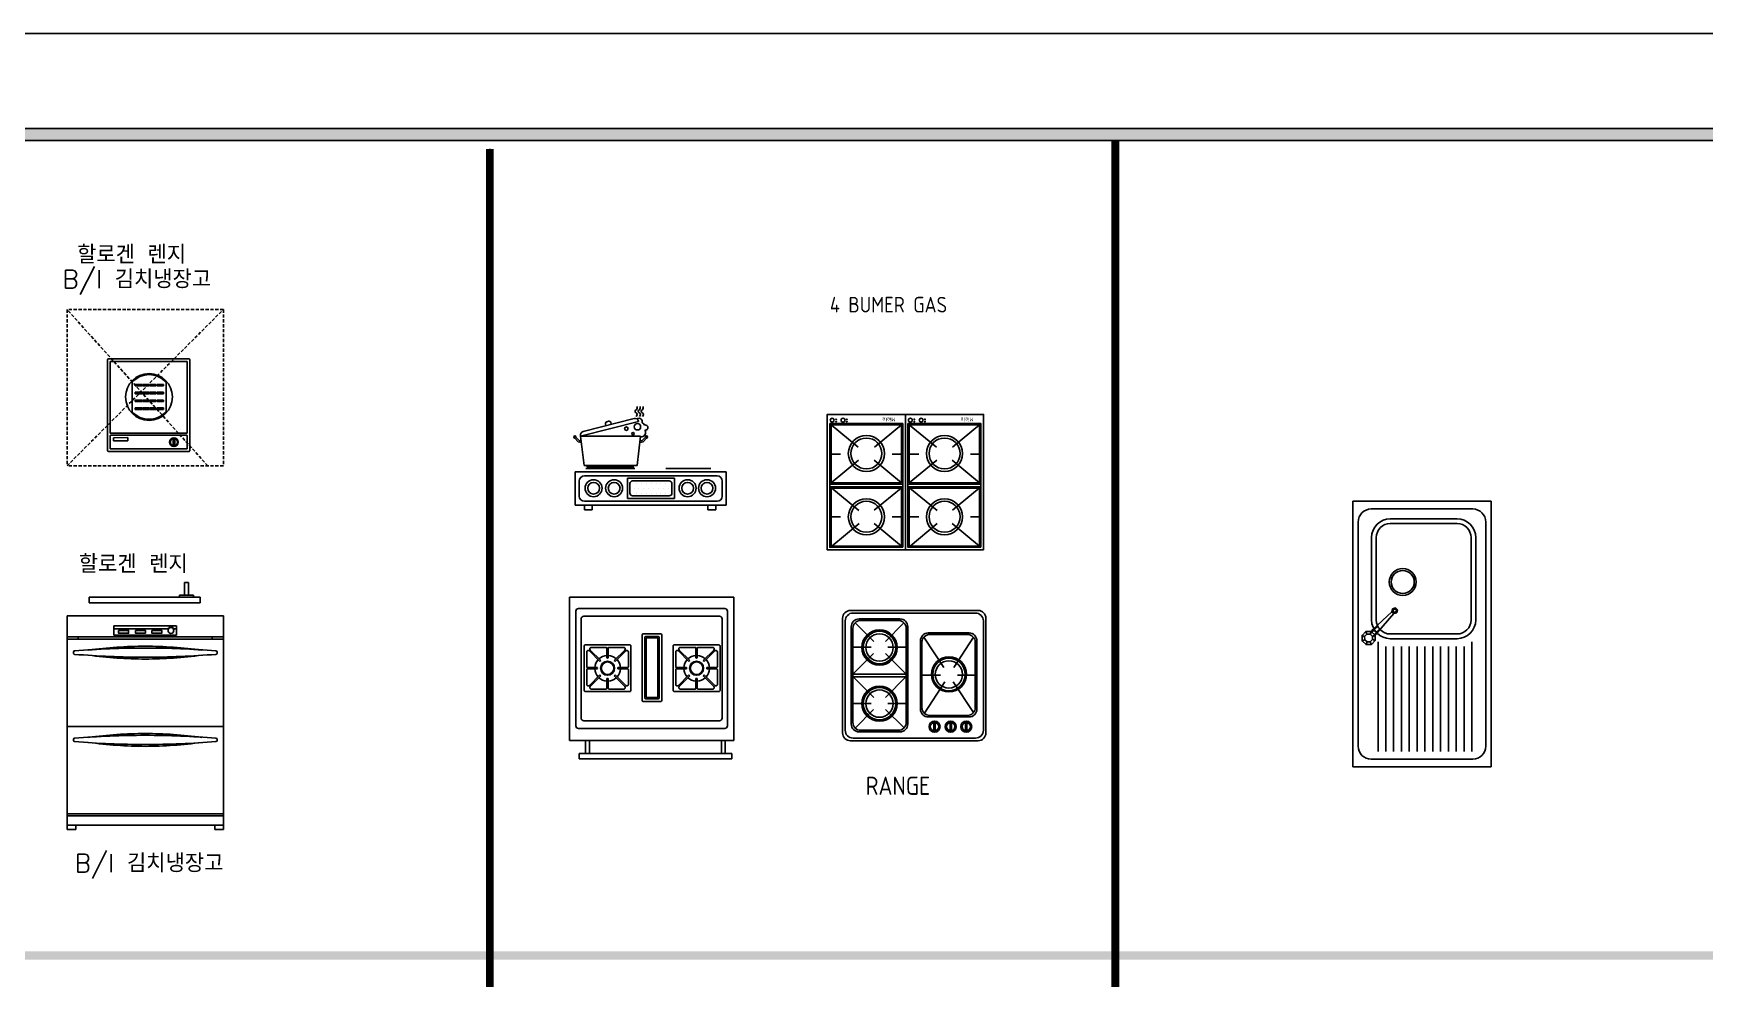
# Model space of a CAD drawing. Extents: x 0 to 79700, y -68 to 28499.
# Drawn here: x 5864 to 12277, y 24872 to 28499 of the extents above; entities that cross this region are included whole.
import ezdxf

# ---------------------------------------------------------------- set-up
doc = ezdxf.new("R2010")
doc.units = 0
doc.header["$LTSCALE"] = 50
doc.header["$MEASUREMENT"] = 0
doc.linetypes.add('DASHDOT', pattern=[1, 0.5, -0.25, 0, -0.25])
doc.linetypes.add('HIDDEN', pattern=[0.375, 0.25, -0.125])
doc.layers.get('0').update_dxf_attribs({"linetype": 'CONTINUOUS'})
for name, color, linetype in [('4', 4, 'CONTINUOUS'), ('A3', 121, 'CONTINUOUS'), ('ACC', 40, 'DASHDOT'), ('DIM', 7, 'CONTINUOUS'), ('FIN', 6, 'CONTINUOUS'), ('FUR', 4, 'CONTINUOUS'), ('SHT', 7, 'CONTINUOUS'), ('TEXT1', 3, 'CONTINUOUS')]:
    doc.layers.add(name, color=color, linetype=linetype)
doc.styles.add('GHS', font='ROMANS.shx', dxfattribs={"bigfont": 'GHS.shx'})
doc.styles.get("Standard").update_dxf_attribs({"font": 'architxt.shx'})

# ---------------------------------------------------------------- blocks, each defined once
blk = doc.blocks.new('RGP')
at = {"layer": '4', "color": 4}
for p, q in [((9.4, 75.5), (9.4, 516.1)), ((19.4, 526.1), (580.7, 526.1)), ((590.7, 516.1), (590.7, 75.5)), ((29.4, 105.5), (29.4, 486.1)), ((39.4, 496.1), (560.7, 496.1)), ((570.7, 486.1), (570.7, 105.5)), ((264.1, 172.7), (264.1, 425.2)), ((267.1, 428.2), (336.2, 428.2)), ((274.1, 182.7), (274.1, 415.2)), ((277.1, 418.2), (326.2, 418.2)), ((279.1, 187.7), (279.1, 410.2)), ((282.1, 413.2), (321.2, 413.2)), ((324.2, 187.7), (324.2, 410.2)), ((329.2, 182.7), (329.2, 415.2)), ((339.2, 172.7), (339.2, 425.2)), ((50.9, 358.9), (50.9, 302.4)), ((101.5, 322.8), (61.1, 363.1)), ((105, 326.3), (64.7, 366.7)), ((125.4, 376.9), (68.9, 376.9)), ((128.4, 336), (128.4, 373.9)), ((133.4, 336), (133.4, 373.9)), ((192.9, 376.9), (136.4, 376.9)), ((156.8, 326.3), (197.1, 366.7)), ((160.3, 322.8), (200.6, 363.1)), ((210.9, 302.4), (210.9, 358.9)), ((392.5, 302.4), (392.5, 358.9)), ((443, 322.8), (402.7, 363.1)), ((446.6, 326.3), (406.2, 366.7)), ((410.5, 376.9), (467, 376.9)), ((470, 336), (470, 373.9)), ((475, 336), (475, 373.9)), ((478, 376.9), (534.4, 376.9)), ((498.3, 326.3), (538.7, 366.7)), ((501.9, 322.8), (542.2, 363.1)), ((552.5, 358.9), (552.5, 302.4)), ((50.9, 291.4), (50.9, 234.9)), ((91.8, 299.4), (53.9, 299.4)), ((91.8, 294.4), (53.9, 294.4)), ((61.1, 230.7), (101.5, 271)), ((64.7, 227.1), (105, 267.5)), ((128.4, 219.9), (128.4, 257.8)), ((133.4, 219.9), (133.4, 257.8)), ((197.1, 227.1), (156.8, 267.5)), ((200.6, 230.7), (160.3, 271)), ((207.9, 299.4), (170, 299.4)), ((207.9, 294.4), (170, 294.4)), ((210.9, 234.9), (210.9, 291.4)), ((392.5, 234.9), (392.5, 291.4)), ((395.5, 299.4), (433.3, 299.4)), ((395.5, 294.4), (433.3, 294.4)), ((402.7, 230.7), (443, 271)), ((406.2, 227.1), (446.6, 267.5)), ((470, 219.9), (470, 257.8)), ((475, 219.9), (475, 257.8)), ((538.7, 227.1), (498.3, 267.5)), ((542.2, 230.7), (501.9, 271)), ((511.6, 299.4), (549.5, 299.4)), ((511.6, 294.4), (549.5, 294.4)), ((552.5, 291.4), (552.5, 234.9)), ((68.9, 216.9), (125.4, 216.9)), ((136.4, 216.9), (192.9, 216.9)), ((467, 216.9), (410.5, 216.9)), ((534.4, 216.9), (478, 216.9)), ((267.1, 169.7), (336.2, 169.7)), ((277.1, 179.7), (326.2, 179.7)), ((282.1, 184.7), (321.2, 184.7)), ((580.7, 65.5), (19.4, 65.5)), ((560.7, 95.5), (39.4, 95.5))]:
    blk.add_line(p, q, dxfattribs=at)
for points in [[(45.9, 206.9), (215.9, 206.9, 0.414214), (220.9, 211.9), (220.9, 381.9, 0.414214), (215.9, 386.9), (45.9, 386.9, 0.414214), (40.9, 381.9), (40.9, 211.9, 0.414214)], [(557.5, 206.9), (387.5, 206.9, -0.414214), (382.5, 211.9), (382.5, 381.9, -0.414214), (387.5, 386.9), (557.5, 386.9, -0.414214), (562.5, 381.9), (562.5, 211.9, -0.414214)]]:
    blk.add_lwpolyline(points, format="xyb", close=True, dxfattribs=at)
for centre, radius in [((130.9, 296.9), 27.2), ((130.9, 296.9), 24.2), ((472.5, 296.9), 27.2), ((472.5, 296.9), 24.2)]:
    blk.add_circle(centre, radius, dxfattribs=at)
for centre, radius, start, end in [((19.4, 516.1), 10, 90, 180), ((580.7, 516.1), 10, 0, 90), ((39.4, 486.1), 10, 90, 180), ((560.7, 486.1), 10, 360, 90), ((267.1, 425.2), 3, 90, 180), ((277.1, 415.2), 3, 90, 180), ((282.1, 410.2), 3, 90, 180), ((321.2, 410.2), 3, 0, 90), ((326.2, 415.2), 3, 0, 90), ((336.2, 425.2), 3, 0, 90), ((56.9, 358.9), 6, 45, 180), ((68.9, 370.9), 6, 90, 225), ((130.9, 296.9), 49.2, 137.91301, 177.08699), ((130.9, 296.9), 49.2, 92.91301, 132.08699), ((130.9, 296.9), 39.2, 131.34285, 138.65715), ((125.4, 373.9), 3, 0, 90), ((130.9, 296.9), 39.2, 86.34285, 93.65715), ((136.4, 373.9), 3, 90, 180), ((130.9, 296.9), 49.2, 47.91301, 87.08699), ((130.9, 296.9), 39.2, 41.34285, 48.65715), ((130.9, 296.9), 49.2, 2.91301, 42.08699), ((192.9, 370.9), 6, 315, 90), ((204.9, 358.9), 6, 0, 135), ((398.5, 358.9), 6, 45, 180), ((410.5, 370.9), 6, 90, 225), ((472.5, 296.9), 49.2, 137.91301, 177.08699), ((472.5, 296.9), 49.2, 92.91301, 132.08699), ((472.5, 296.9), 39.2, 131.34285, 138.65715), ((467, 373.9), 3, 0, 90), ((472.5, 296.9), 39.2, 86.34285, 93.65715), ((478, 373.9), 3, 90, 180), ((472.5, 296.9), 49.2, 47.91301, 87.08699), ((472.5, 296.9), 39.2, 41.34285, 48.65715), ((472.5, 296.9), 49.2, 2.91301, 42.08699), ((534.4, 370.9), 6, 315, 90), ((546.5, 358.9), 6, 0, 135), ((53.9, 302.4), 3, 180, 270), ((53.9, 291.4), 3, 90, 180), ((130.9, 296.9), 49.2, 182.91301, 222.08699), ((130.9, 296.9), 39.2, 176.34285, 183.65715), ((130.9, 296.9), 49.2, 227.91301, 267.08699), ((130.9, 296.9), 39.2, 221.34285, 228.65715), ((130.9, 296.9), 39.2, 266.34285, 273.65715), ((130.9, 296.9), 49.2, 272.91301, 312.08699), ((130.9, 296.9), 39.2, 311.34285, 318.65715), ((130.9, 296.9), 49.2, 317.91301, 357.08699), ((130.9, 296.9), 39.2, 356.34285, 3.65715), ((207.9, 302.4), 3, 270, 0), ((207.9, 291.4), 3, 0, 90), ((395.5, 302.4), 3, 180, 270), ((395.5, 291.4), 3, 90, 180), ((472.5, 296.9), 49.2, 182.91301, 222.08699), ((472.5, 296.9), 39.2, 176.34285, 183.65715), ((472.5, 296.9), 49.2, 227.91301, 267.08699), ((472.5, 296.9), 39.2, 221.34285, 228.65715), ((472.5, 296.9), 39.2, 266.34285, 273.65715), ((472.5, 296.9), 49.2, 272.91301, 312.08699), ((472.5, 296.9), 39.2, 311.34285, 318.65715), ((472.5, 296.9), 49.2, 317.91301, 357.08699), ((472.5, 296.9), 39.2, 356.34285, 3.65715), ((549.5, 302.4), 3, 270, 0), ((549.5, 291.4), 3, 0, 90), ((56.9, 234.9), 6, 180, 315), ((68.9, 222.9), 6, 135, 270), ((125.4, 219.9), 3, 270, 0), ((136.4, 219.9), 3, 180, 270), ((192.9, 222.9), 6, 270, 45), ((204.9, 234.9), 6, 225, 0), ((398.5, 234.9), 6, 180, 315), ((410.5, 222.9), 6, 135, 270), ((467, 219.9), 3, 270, 0), ((478, 219.9), 3, 180, 270), ((534.4, 222.9), 6, 270, 45), ((546.5, 234.9), 6, 225, 0), ((267.1, 172.7), 3, 180, 270), ((277.1, 182.7), 3, 180, 270), ((282.1, 187.7), 3, 180, 270), ((321.2, 187.7), 3, 270, 0), ((326.2, 182.7), 3, 270, 0), ((336.2, 172.7), 3, 270, 0), ((19.4, 75.5), 10, 180, 270), ((39.4, 105.5), 10, 180, 270), ((560.7, 105.5), 10, 270, 360), ((580.7, 75.5), 10, 270, 360)]:
    blk.add_arc(centre, radius, start, end, dxfattribs=at)
blk = doc.blocks.new('*X5')
at = {"color": 0}
for p, q in [((10087.5, 8287.5), (10087.5, 8287.5)), ((10106.25, 8287.5), (10106.25, 8287.5)), ((10125, 8287.5), (10125, 8287.5)), ((10143.75, 8287.5), (10143.75, 8287.5)), ((10162.5, 8287.5), (10162.5, 8287.5)), ((10181.25, 8287.5), (10181.25, 8287.5)), ((10200, 8287.5), (10200, 8287.5)), ((10078.125, 8268.75), (10078.125, 8268.75)), ((10087.5, 8250), (10087.5, 8250)), ((10096.875, 8268.75), (10096.875, 8268.75)), ((10106.25, 8250), (10106.25, 8250)), ((10115.625, 8268.75), (10115.625, 8268.75)), ((10125, 8250), (10125, 8250)), ((10134.375, 8268.75), (10134.375, 8268.75)), ((10143.75, 8250), (10143.75, 8250)), ((10153.125, 8268.75), (10153.125, 8268.75)), ((10162.5, 8250), (10162.5, 8250)), ((10171.875, 8268.75), (10171.875, 8268.75)), ((10181.25, 8250), (10181.25, 8250)), ((10190.625, 8268.75), (10190.625, 8268.75)), ((10200, 8250), (10200, 8250)), ((10209.375, 8268.75), (10209.375, 8268.75))]:
    blk.add_line(p, q, dxfattribs=at)
blk = doc.blocks.new('1007')
at = {"color": 3}
for p, q in [((-129.1, -308.2), (-129.1, -340)), ((-123.6, -308.2), (-123.6, -340)), ((-66.9, -308.2), (-66.9, -340)), ((-61.4, -308.2), (-61.4, -340)), ((-7.5, -308.2), (-7.5, -340)), ((-2, -308.2), (-2, -340))]:
    blk.add_line(p, q, dxfattribs=at)
for centre, radius in [((-126.4, -324.1), 21.2), ((-126.4, -324.1), 16.2), ((-64.2, -324.1), 21.2), ((-64.2, -324.1), 16.2), ((-4.7, -324.1), 21.2), ((-4.7, -324.1), 16.2)]:
    blk.add_circle(centre, radius, dxfattribs=at)
at = {"layer": 'ACC', "color": 2, "linetype": 'ByBlock'}
for p, q in [((-479.1, 91.9), (-479.1, -348.1)), ((-469.1, 81.9), (-469.1, -338.1)), ((40.9, 121.9), (-449.1, 121.9)), ((30.9, 111.9), (-439.1, 111.9)), ((-431, 74.5), (-359.9, 3.2)), ((-258.9, 89.3), (-415.7, 89.3)), ((-264.9, 83.3), (-409.7, 83.3)), ((-243.6, 74.5), (-314.9, 2.9)), ((60.9, -338.1), (60.9, 81.9)), ((70.9, 91.9), (70.9, -348.1)), ((-445.7, 59.3), (-445.7, -314.1)), ((-439.7, 53.3), (-439.7, -308.1)), ((-234.9, -308.1), (-234.9, 53.3)), ((-228.9, -314.1), (-228.9, 59.3)), ((-180.5, 5.7), (-180.5, -256.9)), ((-174.5, 0), (-174.5, -250.9)), ((-167.4, 19.3), (-90.5, -97.7)), ((-150.5, 35.7), (6, 35.7)), ((0, 30), (-144.5, 30)), ((23.1, 19.2), (-51.9, -97.4)), ((30, -250.9), (30, 0)), ((36, -256.9), (36, 5.7)), ((-369.9, -19.5), (-439.7, -19.5)), ((-360.6, -43.1), (-439.4, -122.4)), ((-314.2, -42.7), (-234.9, -122.4)), ((-234.9, -19.5), (-305.1, -19.5)), ((-234.9, -122.4), (-439.4, -122.4)), ((-103.4, -125.9), (-174.1, -125.9)), ((30, -125.9), (-38.7, -125.9)), ((-439.7, -132.1), (-359.9, -212.3)), ((-234.9, -132.4), (-439.4, -132.4)), ((-234.9, -132.1), (-314.9, -212.6)), ((-86.9, -151.8), (-164.9, -272.9)), ((-55, -151.7), (23, -270.2)), ((-369.9, -235), (-439.7, -235)), ((-234.9, -235), (-305.1, -235)), ((-360.6, -258.5), (-430.9, -329.3)), ((-314.2, -258.2), (-243.5, -329.1)), ((-150.5, -286.9), (6, -286.9)), ((-144.5, -280.9), (0, -280.9)), ((-449.1, -378.1), (40.9, -378.1)), ((-439.1, -368.1), (30.9, -368.1)), ((-415.7, -344.1), (-258.9, -344.1)), ((-409.7, -338.1), (-264.9, -338.1))]:
    blk.add_line(p, q, dxfattribs=at)
for centre, radius in [((-337.5, -20.3), 67.4), ((-337.5, -20.3), 62.4), ((-337.5, -20.3), 52.4), ((-71.1, -123.6), 67.4), ((-71.1, -123.6), 62.4), ((-71.1, -123.6), 52.4), ((-337.5, -235.8), 67.4), ((-337.5, -235.8), 62.4), ((-337.5, -235.8), 52.4)]:
    blk.add_circle(centre, radius, dxfattribs=at)
for centre, start, end in [((-449.1, 91.9), 90, 180), ((-439.1, 81.9), 90, 180), ((-415.7, 59.3), 90, 180), ((-409.7, 53.3), 90, 180), ((-264.9, 53.3), 0, 90), ((-258.9, 59.3), 0, 90), ((30.9, 81.9), 0, 90), ((40.9, 91.9), 0, 90), ((-150.5, 5.7), 90, 180), ((-144.5, 0), 90, 180), ((0, 0), 0, 90), ((6, 5.7), 0, 90), ((-144.5, -250.9), 180, 270), ((0, -250.9), 270, 0), ((-415.7, -314.1), 180, 270), ((-409.7, -308.1), 180, 270), ((-264.9, -308.1), 270, 0), ((-258.9, -314.1), 270, 0), ((-150.5, -256.9), 180, 270), ((6, -256.9), 270, 0), ((-449.1, -348.1), 180, 270), ((-439.1, -338.1), 180, 270), ((30.9, -338.1), 270, 0), ((40.9, -348.1), 270, 0)]:
    blk.add_arc(centre, 30, start, end, dxfattribs=at)
blk = doc.blocks.new('93')
at = {"color": 101, "ltscale": 200}
for p, q in [((-267, 367.9), (-267, -152.1)), ((-267, 367.9), (-267, -152.1)), ((30.9, 367.9), (-267, 367.9)), ((-252, 352.9), (-147.1, 266.4)), ((14.9, 352.9), (-89.4, 266.1)), ((33, -152.1), (33, 367.9)), ((33, 367.9), (33, -152.1)), ((33, 367.9), (33, -152.1)), ((330.9, 367.9), (33, 367.9)), ((48, 352.9), (152.9, 266.4)), ((314.9, 352.9), (210.6, 266.1)), ((-216.6, 240.7), (-251.7, 240.7)), ((-147.8, 215.8), (-250.4, 130.3)), ((-88.5, 216.4), (15.9, 130.3)), ((18, 240.7), (-18, 240.7)), ((83.4, 240.7), (48.3, 240.7)), ((152.2, 215.8), (49.6, 130.3)), ((211.5, 216.4), (315.9, 130.3)), ((318, 240.7), (282, 240.7)), ((20.9, 125.3), (-258.5, 125.3)), ((20.9, 115.3), (-258.5, 115.3)), ((-252, 110.3), (-146.9, 23.7)), ((18, 110.3), (-87.5, 23.4)), ((320.9, 125.3), (41.5, 125.3)), ((320.9, 115.3), (41.5, 115.3)), ((48, 110.3), (153.1, 23.7)), ((318, 110.3), (212.5, 23.4)), ((-216.6, 0), (-252.8, 0)), ((18, 0), (-18, 0)), ((83.4, 0), (47.2, 0)), ((318, 0), (282, 0)), ((-148.2, -26.6), (-252, -112.2)), ((-86.2, -26.3), (18, -112.2)), ((151.8, -26.6), (48, -112.2)), ((213.8, -26.3), (318, -112.2)), ((-267, -152.1), (33, -152.1)), ((33, -152.1), (333, -152.1))]:
    blk.add_line(p, q, dxfattribs=at)
for points in [[(-267, 367.9), (-267, -152.1), (33, -152.1), (33, 367.9)], [(-257, 357.9), (-257, 125.3), (23, 125.3), (23, 357.9)], [(-252, 352.9), (-252, 130.3), (18, 130.3), (18, 352.9)], [(33, 367.9), (33, -152.1), (333, -152.1), (333, 367.9)], [(43, 357.9), (43, 125.3), (323, 125.3), (323, 357.9)], [(48, 352.9), (48, 130.3), (318, 130.3), (318, 352.9)], [(18, 110.3), (18, -112.2), (-252, -112.2), (-252, 110.3)], [(318, 110.3), (318, -112.2), (48, -112.2), (48, 110.3)]]:
    blk.add_lwpolyline(points, close=True, dxfattribs=at)
for points in [[(23, -117.2), (23, 357.9), (-257, 357.9)], [(-257, 357.9), (-257, -117.2), (23, -117.2)], [(323, -117.2), (323, 357.9), (43, 357.9)], [(43, 357.9), (43, -117.2), (323, -117.2)]]:
    blk.add_lwpolyline(points, dxfattribs=at)
at = {"color": 130, "ltscale": 200}
for centre, radius in [((-117.3, 240.7), 69.3), ((-117.3, 240.7), 59.3), ((182.7, 240.7), 69.3), ((182.7, 240.7), 59.3), ((-117.3, -2.2), 69.3), ((182.7, -2.2), 69.3), ((-117.3, -2.2), 59.3), ((182.7, -2.2), 59.3), ((-42.3, -124.4), 1.38), ((-27.5, -130), 7.55), ((-1.4, -124.4), 1.38), ((14, -130), 7.55), ((257.7, -124.4), 1.38), ((272.5, -130), 7.55), ((298.6, -124.4), 1.38), ((314, -130), 7.55), ((-42.3, -133.1), 1.38), ((-1.4, -133.1), 1.38), ((257.7, -133.1), 1.38), ((298.6, -133.1), 1.38)]:
    blk.add_circle(centre, radius, dxfattribs=at)
for p in [(-228.7, -139.9), (71.3, -139.9)]:
    blk.add_text('Miele', height=15, dxfattribs=at).set_placement(p)

msp = doc.modelspace()

# ---------------------------------------------------------------- linework, layer by layer
at = {"color": 3, "linetype": 'HIDDEN'}
for p, q in [((6593.22635, 27439.73267), (5993.22635, 27439.73267)), ((5993.22635, 26839.73267), (6593.22635, 27439.73267)), ((6533.22635, 26839.73267), (5993.22635, 27439.73267)), ((5993.22635, 27439.73267), (5993.22635, 26839.73267)), ((6593.22635, 27439.73267), (6593.22635, 26839.73267)), ((6593.22635, 26839.73267), (5993.22635, 26839.73267))]:
    msp.add_line(p, q, dxfattribs=at)
at = {"color": 6}
for p, q in [((8186.36265, 27010.28536), (7964.0552, 26953.029)), ((8168.8919, 27021.51185), (7973.92283, 26971.29661)), ((8059.51338, 27000.57968), (8061.26179, 26993.79119)), ((8071.21165, 27010.8789), (8064.58651, 27009.17256)), ((8079.80454, 27005.80577), (8081.55295, 26999.01727)), ((8186.3563, 27010.28373), (8186.07766, 27011.36558)), ((7954.95776, 26931.78925), (7941.63278, 26946.17339)), ((7958.49427, 26936.96215), (7946.11492, 26950.32549)), ((7965.9161, 26935.79084), (7958.49427, 26936.96215)), ((8193.61759, 26953.029), (7964.0552, 26953.029)), ((7964.0552, 26953.029), (7977.26012, 26841.06895)), ((8193.61759, 26953.029), (8180.41268, 26841.06895)), ((8192.77246, 26935.79084), (8200.19429, 26936.96215)), ((8200.19429, 26936.96215), (8212.57364, 26950.32549)), ((8203.73079, 26931.78925), (8217.05578, 26946.17339)), ((7966.89755, 26929.90492), (7954.95776, 26931.78925)), ((8191.79101, 26929.90492), (8203.73079, 26931.78925)), ((7977.26012, 26841.06895), (7989.44929, 26841.06895)), ((8180.41268, 26841.06895), (7989.44929, 26841.06895)), ((7989.44929, 26841.06895), (7989.44929, 26834.97728)), ((8168.22351, 26834.97728), (7989.44929, 26834.97728))]:
    msp.add_line(p, q, dxfattribs=at)
at = {"color": 1}
for p, q in [((6443.37043, 26391.79281), (6459.64557, 26391.79281)), ((6443.37043, 26391.79281), (6443.37043, 26343.82078)), ((6459.64557, 26391.79281), (6459.64557, 26343.82078)), ((6078.1589, 26335.59618), (6503.56205, 26335.59618)), ((6078.1589, 26335.59618), (6078.1589, 26314.16854)), ((6078.1589, 26314.16854), (6503.56205, 26314.16854)), ((6424.82131, 26343.82078), (6424.82131, 26335.59618)), ((6424.82131, 26343.82078), (6478.19469, 26343.82078)), ((6478.19469, 26343.82078), (6478.19469, 26335.59618)), ((6503.56205, 26335.59618), (6503.56205, 26314.16854)), ((6036.32085, 26184.04487), (6036.32085, 26174.04487)), ((6550.13186, 26184.04487), (6550.13186, 26174.04487))]:
    msp.add_line(p, q, dxfattribs=at)
for p, q in [((7921.39387, 26335.73927), (8551.39387, 26335.73927)), ((7921.39387, 26335.73927), (7921.39387, 25785.73927)), ((8551.39387, 26335.73927), (8551.39387, 25785.73927)), ((5993.22635, 26264.16854), (6593.22635, 26264.16854)), ((5993.22635, 25839.04487), (6593.22635, 25839.04487)), ((7921.39387, 25785.73927), (8551.39387, 25785.73927)), ((7983.12066, 25785.73927), (7983.12066, 25735.73927)), ((7998.12066, 25785.73927), (7998.12066, 25735.73927)), ((8504.16578, 25785.73927), (8504.16578, 25735.73927)), ((8519.16578, 25785.73927), (8519.16578, 25735.73927)), ((7958.12066, 25735.73927), (8544.16578, 25735.73927)), ((7958.12066, 25735.73927), (7958.12066, 25715.73927)), ((7958.12066, 25715.73927), (8544.16578, 25715.73927)), ((8544.16578, 25735.73927), (8544.16578, 25715.73927)), ((5993.22635, 25504.16854), (6593.22635, 25504.16854)), ((5993.22635, 25496.16854), (6593.22635, 25496.16854)), ((5993.22635, 25460.91457), (6593.22635, 25460.91457)), ((6027.09771, 25460.91457), (6027.09771, 25444.16854)), ((6560.04376, 25460.91457), (6560.04376, 25444.16854)), ((6026.40894, 25444.16854), (5993.22635, 25444.16854)), ((6560.04376, 25444.16854), (6593.22635, 25444.16854))]:
    msp.add_line(p, q)
at = {"color": 7}
for p, q in [((5993.22635, 26264.16854), (5993.22635, 25444.16854)), ((6593.22635, 26264.16854), (6593.22635, 25444.16854))]:
    msp.add_line(p, q, dxfattribs=at)
at = {"color": 4}
for p, q in [((5993.22635, 26184.04487), (6593.22635, 26184.04487)), ((5993.22635, 26174.04487), (6593.22635, 26174.04487)), ((6017.43522, 26124.52219), (6017.43522, 26121.33463)), ((6569.01749, 26124.52219), (6569.01749, 26121.33463)), ((6017.43522, 25789.52219), (6017.43522, 25786.33463)), ((6569.01749, 25789.52219), (6569.01749, 25786.33463))]:
    msp.add_line(p, q, dxfattribs=at)
at = {"color": 3}
for p, q in [((6173.22635, 26225.75058), (6413.22635, 26225.75058)), ((6173.22635, 26225.75058), (6173.22635, 26190.08763)), ((6173.22635, 26214.29493), (6380.64113, 26214.29493)), ((6173.22635, 26190.08763), (6413.22635, 26190.08763)), ((6403.59231, 26214.29493), (6413.22635, 26214.29493)), ((6413.22635, 26225.75058), (6413.22635, 26190.08763))]:
    msp.add_line(p, q, dxfattribs=at)
at = {"color": 1}
for points in [[(6191.12994, 26208.26658), (6229.2317, 26208.26658), (6229.2317, 26197.16165), (6191.12994, 26197.16165)], [(6255.90304, 26208.26658), (6294.0048, 26208.26658), (6294.0048, 26197.16165), (6255.90304, 26197.16165)], [(6318.77089, 26208.26658), (6356.87265, 26208.26658), (6356.87265, 26197.16165), (6318.77089, 26197.16165)]]:
    msp.add_lwpolyline(points, close=True, dxfattribs=at)
msp.add_circle((6392.11672, 26207.94911), 11.1133, dxfattribs=at)
at = {"color": 6}
for centre, radius, start, end in [((8066.34639, 27002.33956), 7.056, 104.442914052, 194.442914052), ((8072.97153, 27004.0459), 7.056, 14.442914052, 104.442914052), ((8172.41165, 27007.84584), 14.112, 14.442914052, 104.442914052), ((7941.91073, 26950.3686), 4.20441, 359.41253422, 266.20944283), ((7977.44258, 26957.6306), 14.112, 104.442914052, 198.983419206), ((8216.77783, 26950.3686), 4.20441, 273.79055717, 180.58746578)]:
    msp.add_arc(centre, radius, start, end, dxfattribs=at)
at = {"color": 3}
msp.add_arc((6392.11672, 26207.94911), 13.1133, 28.941908095, 151.058091905, dxfattribs=at)
at = {"color": 4}
for centre, radius, start, end in [((6022.43522, 26124.52219), 5, 94.814709365, 180), ((6022.43522, 26121.33463), 5, 180, 265.185290635), ((6302.42864, 22613.59727), 3527.0718, 90.149487403, 94.560003655), ((6302.42864, 29632.25955), 3527.0718, 265.439996345, 269.850512597), ((6284.02406, 22613.59727), 3527.0718, 85.439996345, 89.850512597), ((6284.02406, 29632.25955), 3527.0718, 270.149487403, 274.560003655), ((6564.01749, 26124.52219), 5, 0, 85.185290635), ((6564.01749, 26121.33463), 5, 274.814709365, 0), ((6022.43522, 25789.52219), 5, 94.814709365, 180), ((6022.43522, 25786.33463), 5, 180, 265.185290635), ((6302.42864, 22278.59727), 3527.0718, 90.149487403, 94.560003655), ((6302.42864, 29297.25955), 3527.0718, 265.439996345, 269.850512597), ((6284.02406, 22278.59727), 3527.0718, 85.439996345, 89.850512597), ((6284.02406, 29297.25955), 3527.0718, 270.149487403, 274.560003655), ((6564.01749, 25789.52219), 5, 0, 85.185290635), ((6564.01749, 25786.33463), 5, 274.814709365, 0)]:
    msp.add_arc(centre, radius, start, end, dxfattribs=at)
at = {"color": 1}
for centre, start, end in [((6298.53978, 24482.07017), 90.182793524, 97.687809284), ((6298.53978, 27763.78665), 262.312190716, 269.817206476), ((6287.91292, 24482.07017), 82.312190716, 89.817206476), ((6287.91292, 27763.78665), 270.182793524, 277.687809284), ((6298.53978, 24147.07017), 90.182793524, 97.687809284), ((6287.91292, 24147.07017), 82.312190716, 89.817206476), ((6298.53978, 27428.78665), 262.312190716, 269.817206476), ((6287.91292, 27428.78665), 270.182793524, 277.687809284)]:
    msp.add_arc(centre, 1665.47197, start, end, dxfattribs=at)
at = {"layer": '4'}
for p, q in [((6149.00649, 27247.08661), (6149.00649, 26897.77328)), ((6152.00649, 27250.08661), (6461.00649, 27250.08661)), ((6159.00649, 27239.08661), (6159.00649, 26965.77328)), ((6160.00649, 27240.08661), (6453.00649, 27240.08661)), ((6454.00649, 27239.08661), (6454.00649, 26965.77328)), ((6464.00649, 27247.08661), (6464.00649, 26897.77328)), ((6243.19666, 27160.29737), (6243.19666, 27047.57743)), ((6255.1719, 27152.17288), (6255.1719, 27146.17288)), ((6255.1719, 27152.17288), (6279.56646, 27152.17288)), ((6255.1719, 27146.17288), (6279.56646, 27146.17288)), ((6279.56646, 27152.17288), (6279.56646, 27146.17288)), ((6282.59818, 27152.17288), (6282.59818, 27146.17288)), ((6282.59818, 27152.17288), (6308.38731, 27152.17288)), ((6282.59818, 27146.17288), (6308.38731, 27146.17288)), ((6308.38731, 27152.17288), (6308.38731, 27146.17288)), ((6311.38731, 27152.17288), (6335.55739, 27152.17288)), ((6311.38731, 27152.17288), (6311.38731, 27146.17288)), ((6311.38731, 27146.17288), (6335.55739, 27146.17288)), ((6335.55739, 27152.17288), (6335.55739, 27146.17288)), ((6338.55739, 27152.17288), (6338.55739, 27146.17288)), ((6338.55739, 27152.17288), (6363.19005, 27152.17288)), ((6338.55739, 27146.17288), (6363.19005, 27146.17288)), ((6363.19005, 27152.17288), (6363.19005, 27146.17288)), ((6373.25822, 27159.32252), (6373.25822, 27048.55228)), ((6255.1719, 27122.17288), (6255.1719, 27116.17288)), ((6255.1719, 27122.17288), (6279.56646, 27122.17288)), ((6255.1719, 27116.17288), (6279.56646, 27116.17288)), ((6255.1719, 27092.17288), (6255.1719, 27086.17288)), ((6255.1719, 27092.17288), (6279.56646, 27092.17288)), ((6255.1719, 27086.17288), (6279.56646, 27086.17288)), ((6279.56646, 27122.17288), (6279.56646, 27116.17288)), ((6279.56646, 27092.17288), (6279.56646, 27086.17288)), ((6282.59818, 27122.17288), (6282.59818, 27116.17288)), ((6282.59818, 27122.17288), (6308.38731, 27122.17288)), ((6282.59818, 27116.17288), (6308.38731, 27116.17288)), ((6282.59818, 27092.17288), (6282.59818, 27086.17288)), ((6282.59818, 27092.17288), (6308.38731, 27092.17288)), ((6282.59818, 27086.17288), (6308.38731, 27086.17288)), ((6308.38731, 27122.17288), (6308.38731, 27116.17288)), ((6308.38731, 27092.17288), (6308.38731, 27086.17288)), ((6311.38731, 27122.17288), (6335.55739, 27122.17288)), ((6311.38731, 27122.17288), (6311.38731, 27116.17288)), ((6311.38731, 27116.17288), (6335.55739, 27116.17288)), ((6311.38731, 27092.17288), (6335.55739, 27092.17288)), ((6311.38731, 27092.17288), (6311.38731, 27086.17288)), ((6311.38731, 27086.17288), (6335.55739, 27086.17288)), ((6335.55739, 27122.17288), (6335.55739, 27116.17288)), ((6335.55739, 27092.17288), (6335.55739, 27086.17288)), ((6338.55739, 27122.17288), (6338.55739, 27116.17288)), ((6338.55739, 27122.17288), (6363.19005, 27122.17288)), ((6338.55739, 27116.17288), (6363.19005, 27116.17288)), ((6338.55739, 27092.17288), (6338.55739, 27086.17288)), ((6338.55739, 27092.17288), (6363.19005, 27092.17288)), ((6338.55739, 27086.17288), (6363.19005, 27086.17288)), ((6363.19005, 27122.17288), (6363.19005, 27116.17288)), ((6363.19005, 27092.17288), (6363.19005, 27086.17288)), ((6255.1719, 27062.17288), (6255.1719, 27056.17288)), ((6255.1719, 27062.17288), (6279.56646, 27062.17288)), ((6255.1719, 27056.17288), (6279.56646, 27056.17288)), ((6279.56646, 27062.17288), (6279.56646, 27056.17288)), ((6282.59818, 27062.17288), (6308.38731, 27062.17288)), ((6282.59818, 27062.17288), (6282.59818, 27056.17288)), ((6282.59818, 27056.17288), (6308.38731, 27056.17288)), ((6308.38731, 27062.17288), (6308.38731, 27056.17288)), ((6311.38731, 27062.17288), (6335.55739, 27062.17288)), ((6311.38731, 27062.17288), (6311.38731, 27056.17288)), ((6311.38731, 27056.17288), (6335.55739, 27056.17288)), ((6335.55739, 27062.17288), (6335.55739, 27056.17288)), ((6338.55739, 27062.17288), (6363.19005, 27062.17288)), ((6338.55739, 27062.17288), (6338.55739, 27056.17288)), ((6338.55739, 27056.17288), (6363.19005, 27056.17288)), ((6363.19005, 27062.17288), (6363.19005, 27056.17288)), ((6159.00649, 26955.78553), (6159.00649, 26905.77328)), ((6160.00649, 26964.77328), (6453.00649, 26964.77328)), ((6160.00649, 26956.78553), (6453.00649, 26956.78553)), ((6226.50861, 26947.84504), (6171.35733, 26947.75947)), ((6171.35733, 26947.75947), (6171.35733, 26935.15801)), ((6171.35733, 26935.15801), (6226.50861, 26935.15801)), ((6226.50861, 26935.15801), (6226.50861, 26947.84504)), ((6400.2109, 26943.84016), (6400.2109, 26917.10738)), ((6406.6721, 26943.84016), (6406.6721, 26917.10738)), ((6454.00649, 26955.78553), (6454.00649, 26905.77328)), ((6152.00649, 26894.77328), (6461.00649, 26894.77328)), ((6160.00649, 26904.77328), (6453.00649, 26904.77328))]:
    msp.add_line(p, q, dxfattribs=at)
at = {"layer": '4', "color": 4, "linetype": 'Continuous'}
for p, q in [((8522.47132, 26816.20946), (7943.42654, 26816.20946)), ((7943.42654, 26816.20946), (7943.42654, 26688.66693)), ((7983.94159, 26829.94968), (8172.15706, 26829.94968)), ((8291.43299, 26829.94968), (8463.75015, 26829.94968)), ((8522.47132, 26688.66693), (8522.47132, 26816.20946)), ((7958.42654, 26781.20946), (7958.42654, 26723.66693)), ((8487.47132, 26801.20946), (7978.42654, 26801.20946)), ((8143.45904, 26791.88141), (8143.45904, 26714.87108)), ((8324.24317, 26791.88141), (8143.45904, 26791.88141)), ((8153.45904, 26771.88141), (8153.45904, 26734.87108)), ((8304.24317, 26781.88141), (8163.45904, 26781.88141)), ((8314.24317, 26734.87108), (8314.24317, 26771.88141)), ((8324.24317, 26714.87108), (8324.24317, 26791.88141)), ((8507.47132, 26723.66693), (8507.47132, 26781.20946)), ((7943.42654, 26688.66693), (8522.47132, 26688.66693)), ((7978.42654, 26703.66693), (8487.47132, 26703.66693)), ((8143.45904, 26714.87108), (8324.24317, 26714.87108)), ((8163.45904, 26724.87108), (8304.24317, 26724.87108))]:
    msp.add_line(p, q, dxfattribs=at)
at = {"layer": '4', "color": 4}
for p, q in [((7978.25698, 26688.66693), (7978.25698, 26671.20946)), ((8008.25698, 26688.66693), (8008.25698, 26671.20946)), ((8452.59819, 26688.66693), (8452.59819, 26671.20946)), ((8482.59819, 26688.66693), (8482.59819, 26671.20946)), ((8008.25698, 26671.20946), (7978.25698, 26671.20946)), ((8452.59819, 26671.20946), (8482.59819, 26671.20946))]:
    msp.add_line(p, q, dxfattribs=at)
at = {"layer": '4'}
for centre, radius in [((6307.80866, 27103.9374), 89.73888), ((6403.4415, 26930.47377), 16.75126), ((6403.4415, 26930.47377), 13.75126)]:
    msp.add_circle(centre, radius, dxfattribs=at)
at = {"layer": '4', "color": 4, "linetype": 'Continuous'}
for centre, radius in [((8013.81494, 26753.77627), 32.62645), ((8013.81494, 26753.77627), 22.62645), ((8092.55872, 26753.77627), 32.62645), ((8092.55872, 26753.77627), 22.62645), ((8374.63047, 26753.77627), 32.62645), ((8374.63047, 26753.77627), 22.62645), ((8449.00567, 26753.77627), 32.62645), ((8449.00567, 26753.77627), 22.62645)]:
    msp.add_circle(centre, radius, dxfattribs=at)
at = {"layer": '4'}
for centre, radius, start, end in [((6152.00649, 27247.08661), 3, 90, 180), ((6160.00649, 27239.08661), 1, 90, 180), ((6453.00649, 27239.08661), 1, 0, 90), ((6461.00649, 27247.08661), 3, 0, 90), ((6307.80866, 27103.9374), 85.73888, 40.238767504, 138.902350512), ((6307.80866, 27103.9374), 85.73888, 221.097649488, 319.761232496), ((6160.00649, 26965.77328), 1, 180, 270), ((6160.00649, 26955.78553), 1, 90, 180), ((6453.00649, 26965.77328), 1, 270, 0), ((6453.00649, 26955.78553), 1, 0, 90), ((6152.00649, 26897.77328), 3, 180, 270), ((6160.00649, 26905.77328), 1, 180, 270), ((6160.00649, 26905.77328), 1, 180, 270), ((6453.00649, 26905.77328), 1, 270, 0), ((6461.00649, 26897.77328), 3, 270, 0)]:
    msp.add_arc(centre, radius, start, end, dxfattribs=at)
at = {"layer": '4', "color": 4, "linetype": 'Continuous'}
for centre, radius, start, end in [((7978.42654, 26781.20946), 20, 90, 180), ((8163.45904, 26771.88141), 10, 90, 180), ((8304.24317, 26771.88141), 10, 0, 90), ((8487.47132, 26781.20946), 20, 0, 90), ((7978.42654, 26723.66693), 20, 180, 270), ((8163.45904, 26734.87108), 10, 180, 270), ((8304.24317, 26734.87108), 10, 270, 0), ((8487.47132, 26723.66693), 20, 270, 0)]:
    msp.add_arc(centre, radius, start, end, dxfattribs=at)
at = {"layer": 'DIM', "color": 6}
for centre, radius in [((8182.1105, 26989.55521), 12.16191), ((8139.569, 26982.56576), 6.64412), ((8165.39901, 26963.2336), 4.43838)]:
    msp.add_circle(centre, radius, dxfattribs=at)
at = {"layer": 'DIM', "color": 1}
for centre, radius, start, end in [((8170.54665, 27062.76079), 10.22551, 312.406896386, 25.620066586), ((8182.67128, 27062.76079), 10.22551, 312.406896386, 25.620066586), ((8194.15778, 27062.76079), 10.22551, 312.406896386, 25.620066586), ((8179.87874, 27048.75856), 6.89656, 110.685171745, 242.733750102), ((8174.07222, 27035.93367), 7.19895, 297.916393519, 68.426443536), ((8192.00337, 27048.75856), 6.89656, 110.685171745, 242.733750102), ((8186.19686, 27035.93367), 7.19895, 297.916393519, 68.426443536), ((8203.48986, 27048.75856), 6.89656, 110.685171745, 242.733750102), ((8197.68335, 27035.93367), 7.19895, 297.916393519, 68.426443536)]:
    msp.add_arc(centre, radius, start, end, dxfattribs=at)
at = {"layer": 'DIM', "color": 6}
for centre, radius, start, end in [((8187.85171, 27009.25671), 12.86098, 336.468674036, 126.42969135), ((8198.47405, 26993.48142), 10.70457, 13.18566789, 83.729664765), ((8196.23684, 26967.7496), 17.34741, 260.375686125, 32.331549138), ((8212.32008, 26986.73167), 9.80847, 261.644898859, 110.429397053)]:
    msp.add_arc(centre, radius, start, end, dxfattribs=at)
at = {"layer": 'FIN'}
for p, q in [((10927.59489, 25684.15932, -133.31127), (10927.59592, 26704.15932, -133.31127)), ((10927.59592, 26704.15932, -133.31127), (11457.59489, 26704.15932, -133.31127)), ((11457.59489, 25684.15932, -133.31127), (11457.59489, 26704.15932, -133.31127)), ((10947.59488, 25764.10579, -133.31127), (10947.59488, 26624.15932, -133.31127)), ((10997.59488, 26674.15932, -133.31127), (11387.59488, 26674.15932, -133.31127)), ((11071.11061, 26636.40571, -133.31127), (11327.11061, 26636.40571, -133.31127)), ((11327.11061, 26636.40571, -133.31127), (11071.11061, 26636.40571, -133.31127)), ((11327.11061, 26618.40571, -133.31127), (11071.11061, 26618.40571, -133.31127)), ((11437.59488, 26624.15932, -133.31127), (11437.59488, 25764.10579, -133.31127)), ((10999.11061, 26564.40571, -133.31127), (10999.11061, 26248.40571, -133.31127)), ((11017.11061, 26564.40571, -133.31127), (11017.11061, 26248.40571, -133.31127)), ((11381.11061, 26248.40571, -133.31127), (11381.11061, 26564.40571, -133.31127)), ((11399.11061, 26564.40571, -133.31127), (11399.11061, 26248.40571, -133.31127)), ((11023.93164, 26164.85986, -133.31127), (11023.93164, 25744.10579, -133.31127)), ((11071.11061, 26194.40571, -133.31127), (11327.11061, 26194.40571, -133.31127)), ((11071.11061, 26176.40571, -133.31127), (11327.11061, 26176.40571, -133.31127)), ((11383.93164, 26164.83784, -133.31127), (11383.93164, 25744.10579, -133.31127)), ((11053.93164, 26146.40571, -133.31127), (11053.93164, 25744.10579, -133.31127)), ((11083.93164, 26146.40571, -133.31127), (11083.93164, 25744.10579, -133.31127)), ((11113.93164, 26146.40571, -133.31127), (11113.93164, 25744.10579, -133.31127)), ((11143.93164, 26146.40571, -133.31127), (11143.93164, 25744.10579, -133.31127)), ((11173.93164, 26146.40571, -133.31127), (11173.93164, 25744.10579, -133.31127)), ((11203.93164, 26146.40571, -133.31127), (11203.93164, 25744.10579, -133.31127)), ((11233.93164, 26146.40571, -133.31127), (11233.93164, 25744.10579, -133.31127)), ((11263.93164, 26146.40571, -133.31127), (11263.93164, 25744.10579, -133.31127)), ((11293.93164, 26146.40571, -133.31127), (11293.93164, 25744.10579, -133.31127)), ((11323.93164, 26146.40571, -133.31127), (11323.93164, 25744.10579, -133.31127)), ((11353.93164, 26146.40571, -133.31127), (11353.93164, 25744.10579, -133.31127)), ((10927.59489, 25684.15932, -133.31127), (11457.59489, 25684.15932, -133.31127)), ((11387.59488, 25714.10579, -133.31127), (10997.59488, 25714.10579, -133.31127))]:
    msp.add_line(p, q, dxfattribs=at)
for radius in [51.63806, 44.2032]:
    msp.add_circle((11118.86211, 26393.95272, -133.31127), radius, dxfattribs=at)
for centre, radius, start, end in [((10997.59488, 26624.15932, -133.31127), 50, 90, 180), ((11071.11061, 26564.40571, -133.31127), 72, 90, 180), ((11071.11061, 26564.40571, -133.31127), 54, 90, 180), ((11327.11061, 26564.40571, -133.31127), 72, 0, 90), ((11327.11061, 26564.40571, -133.31127), 54, 0, 90), ((11387.59488, 26624.15932, -133.31127), 50, 0, 90), ((11071.11061, 26248.40571, -133.31127), 72, 180, 270), ((11071.11061, 26248.40571, -133.31127), 54, 180, 270), ((11327.11061, 26248.40571, -133.31127), 72, 270, 0), ((11327.11061, 26248.40571, -133.31127), 54, 270, 0), ((10997.59488, 25764.10579, -133.31127), 50, 180, 270), ((11387.59488, 25764.10579, -133.31127), 50, 270, 0)]:
    msp.add_arc(centre, radius, start, end, dxfattribs=at)
at = {"layer": 'FUR', "color": 8}
for p, q in [((10976.91165, 26203.62275, -213.31127), (10962.59372, 26188.65849, -213.31127)), ((10962.59372, 26188.65849, -213.31127), (10963.05074, 26167.95286, -213.31127)), ((10963.05074, 26167.95286, -213.31127), (10978.015, 26153.63493, -213.31127)), ((10981.27344, 26193.71659, -123.31127), (10972.68269, 26184.73804, -123.31127)), ((10981.27344, 26193.71659, -133.31127), (10972.68269, 26184.73804, -133.31127)), ((10972.68269, 26184.73804, -123.31127), (10972.9569, 26172.31466, -123.31127)), ((10972.68269, 26184.73804, -133.31127), (10972.9569, 26172.31466, -133.31127)), ((10972.9569, 26172.31466, -123.31127), (10981.93546, 26163.7239, -123.31127)), ((10972.9569, 26172.31466, -133.31127), (10981.93546, 26163.7239, -133.31127)), ((10997.61728, 26204.07978, -213.31127), (10976.91165, 26203.62275, -213.31127)), ((10993.69683, 26193.99081, -123.31127), (10981.27344, 26193.71659, -123.31127)), ((10993.69683, 26193.99081, -133.31127), (10981.27344, 26193.71659, -133.31127)), ((11002.67538, 26185.40005, -123.31127), (10993.69683, 26193.99081, -123.31127)), ((11002.67538, 26185.40005, -133.31127), (10993.69683, 26193.99081, -133.31127)), ((10994.35884, 26163.99811, -123.31127), (11002.9496, 26172.97667, -123.31127)), ((10994.35884, 26163.99811, -133.31127), (11002.9496, 26172.97667, -133.31127)), ((11012.58154, 26189.76185, -213.31127), (10997.61728, 26204.07978, -213.31127)), ((10998.72064, 26154.09195, -213.31127), (11013.03857, 26169.05622, -213.31127)), ((11002.67538, 26185.40005, -123.31127), (11030.32861, 26214.30159, -103.31127)), ((11002.9496, 26172.97667, -123.31127), (11002.67538, 26185.40005, -123.31127)), ((11002.9496, 26172.97667, -133.31127), (11002.67538, 26185.40005, -133.31127)), ((11013.03857, 26169.05622, -213.31127), (11012.58154, 26189.76185, -213.31127)), ((10978.015, 26153.63493, -213.31127), (10998.72064, 26154.09195, -213.31127)), ((10981.93546, 26163.7239, -123.31127), (10994.35884, 26163.99811, -123.31127)), ((10981.93546, 26163.7239, -133.31127), (10994.35884, 26163.99811, -133.31127))]:
    msp.add_line(p, q, dxfattribs=at)
for points in [[(11079.76752, 26291.57498, -143.31127), (11083.08415, 26288.39516, -93.31127), (11089.70234, 26290.31873, -93.31127), (11090.79783, 26294.78093, -143.31127)], [(11090.79783, 26294.78093, -143.31127), (11099.08941, 26286.83137, -143.31127), (11094.67729, 26285.54899, -93.31127), (11089.70234, 26290.31873, -93.31127)], [(11077.40473, 26279.97953, -113.31127), (11004.53059, 26211.30516, -163.31127), (11019.49485, 26196.98724, -163.31127), (11084.88686, 26272.82056, -113.31127)], [(11077.40473, 26279.97953, -133.31127), (11077.40473, 26279.97953, -113.31127), (11004.53059, 26211.30516, -163.31127), (11004.53059, 26211.30516, -183.31127)], [(11019.49485, 26196.98724, -183.31127), (11004.53059, 26211.30516, -183.31127), (11077.40473, 26279.97953, -133.31127), (11084.88686, 26272.82056, -133.31127)], [(11084.88686, 26272.82056, -113.31127), (11084.88686, 26272.82056, -133.31127), (11019.49485, 26196.98724, -183.31127), (11019.49485, 26196.98724, -163.31127)], [(11077.40473, 26279.97953, -133.31127), (11077.02879, 26280.41948, -143.31127), (11085.32038, 26272.46993, -143.31127), (11084.88686, 26272.82056, -133.31127)], [(11081.44092, 26281.70186, -93.31127), (11077.40473, 26279.97953, -113.31127), (11084.88686, 26272.82056, -113.31127), (11086.41587, 26276.93213, -93.31127)], [(11096.35068, 26275.67587, -143.31127), (11093.03405, 26278.85569, -93.31127), (11094.67729, 26285.54899, -93.31127), (11099.08941, 26286.83137, -143.31127)], [(10962.59372, 26188.65849, -203.31127), (10972.68269, 26184.73804, -133.31127), (10981.27344, 26193.71659, -133.31127), (10976.91165, 26203.62275, -203.31127)], [(10963.05074, 26167.95286, -203.31127), (10972.9569, 26172.31466, -133.31127), (10972.68269, 26184.73804, -133.31127), (10962.59372, 26188.65849, -203.31127)], [(10978.015, 26153.63493, -203.31127), (10963.05074, 26167.95286, -203.31127), (10972.9569, 26172.31466, -133.31127), (10981.93546, 26163.7239, -133.31127)], [(10997.61728, 26204.07978, -203.31127), (10976.91165, 26203.62275, -203.31127), (10981.27344, 26193.71659, -133.31127), (10993.69683, 26193.99081, -133.31127)], [(10993.69683, 26193.99081, -133.31127), (11002.67538, 26185.40005, -133.31127), (11030.32861, 26214.30159, -103.31127), (11021.35006, 26222.89235, -103.31127)], [(11021.35006, 26222.89235, -103.31127), (10993.69683, 26193.99081, -133.31127), (10993.69683, 26193.99081, -123.31127), (11021.35006, 26222.89235, -103.31127)], [(11030.32861, 26214.30159, -103.31127), (11021.35006, 26222.89235, -103.31127), (10993.69683, 26193.99081, -123.31127), (11002.67538, 26185.40005, -123.31127)], [(10997.61728, 26204.07978, -203.31127), (11004.53059, 26211.30516, -183.31127), (11004.53059, 26211.30516, -163.31127), (10993.69683, 26193.99081, -133.31127)], [(11004.53059, 26211.30516, -163.31127), (10993.69683, 26193.99081, -133.31127), (11002.67538, 26185.40005, -133.31127), (11019.49485, 26196.98724, -163.31127)], [(11012.58154, 26189.76185, -203.31127), (11002.67538, 26185.40005, -133.31127), (10993.69683, 26193.99081, -133.31127), (10997.61728, 26204.07978, -203.31127)], [(11013.03857, 26169.05622, -203.31127), (11002.9496, 26172.97667, -133.31127), (10994.35884, 26163.99811, -133.31127), (10998.72064, 26154.09195, -203.31127)], [(10997.61728, 26204.07978, -203.31127), (11004.53059, 26211.30516, -183.31127), (11019.49485, 26196.98724, -183.31127), (11012.58154, 26189.76185, -203.31127)], [(11002.67538, 26185.40005, -133.31127), (11030.32861, 26214.30159, -103.31127), (11002.67538, 26185.40005, -123.31127)], [(11019.49485, 26196.98724, -183.31127), (11012.58154, 26189.76185, -203.31127), (11002.67538, 26185.40005, -133.31127), (11019.49485, 26196.98724, -163.31127)], [(11013.03857, 26169.05622, -203.31127), (11012.58154, 26189.76185, -203.31127), (11002.67538, 26185.40005, -133.31127), (11002.9496, 26172.97667, -133.31127)], [(10998.72064, 26154.09195, -203.31127), (10994.35884, 26163.99811, -133.31127), (10981.93546, 26163.7239, -133.31127), (10978.015, 26153.63493, -203.31127)]]:
    msp.add_3dface(points, dxfattribs=at)
for points, invisible_edges in [([(11083.08415, 26288.39516, -93.31127), (11079.76752, 26291.57498, -143.31127), (11077.02879, 26280.41948, -143.31127), (11077.40473, 26279.97953, -133.31127)], 8), ([(11077.40473, 26279.97953, -133.31127), (11077.40473, 26279.97953, -113.31127), (11081.44092, 26281.70186, -93.31127), (11083.08415, 26288.39516, -93.31127)], 8), ([(11093.03405, 26278.85569, -93.31127), (11086.41587, 26276.93213, -93.31127), (11081.44092, 26281.70186, -93.31127), (11083.08415, 26288.39516, -93.31127)], 8), ([(11083.08415, 26288.39516, -93.31127), (11089.70234, 26290.31873, -93.31127), (11094.67729, 26285.54899, -93.31127), (11093.03405, 26278.85569, -93.31127)], 8), ([(11085.32038, 26272.46993, -143.31127), (11084.88686, 26272.82056, -133.31127), (11084.88686, 26272.82056, -113.31127), (11086.41587, 26276.93213, -93.31127)], 8), ([(11086.41587, 26276.93213, -93.31127), (11093.03405, 26278.85569, -93.31127), (11096.35068, 26275.67587, -143.31127), (11085.32038, 26272.46993, -143.31127)], 8), ([(10972.9569, 26172.31466, -123.31127), (10972.68269, 26184.73804, -123.31127), (10981.27344, 26193.71659, -123.31127), (10993.69683, 26193.99081, -123.31127)], 8), ([(10981.93546, 26163.7239, -123.31127), (10972.9569, 26172.31466, -123.31127), (10993.69683, 26193.99081, -123.31127), (11002.67538, 26185.40005, -123.31127)], 10), ([(11002.67538, 26185.40005, -123.31127), (11002.9496, 26172.97667, -123.31127), (10994.35884, 26163.99811, -123.31127), (10981.93546, 26163.7239, -123.31127)], 8)]:
    msp.add_3dface(points, dxfattribs=dict(at, invisible_edges=invisible_edges))
at = {"layer": 'SHT'}
for p, q in [((437.9205, 28134.07541), (19548.16156, 28134.07541)), ((437.9205, 28134.07541), (19548.16156, 28134.07541)), ((484.28124, 28087.71467), (19501.80082, 28087.71467)), ((484.28124, 28087.71467), (19501.80082, 28087.71467))]:
    msp.add_line(p, q, dxfattribs=at)
msp.add_lwpolyline([(0, 14249.54043), (19986, 14249.54043), (19986, 28499.08086), (0, 28499.08086)], close=True, dxfattribs=at)
for points in [[(484.12147, 28134.07541), (19548.16156, 28134.07541), (484.12147, 28087.71467), (19548.16156, 28087.71467)], [(461.88159, 24976.14843), (19501.80082, 24976.14843), (461.88159, 24944.20588), (19501.80082, 24944.20588)]]:
    msp.add_solid(points, dxfattribs=at)
at = {"layer": 'TEXT1'}
for p, q in [((7615.85108, 28055.77212), (7615.85108, 14629.41203)), ((10016.14151, 28087.71467), (10016.14151, 14661.35458))]:
    msp.add_line(p, q, dxfattribs=at)
at = {"layer": 'TEXT1', "const_width": 30}
for points in [[(10016.14151, 14693.29713), (10016.14151, 28087.71467)], [(7615.85108, 14661.35458), (7615.85108, 28055.77212)]]:
    msp.add_lwpolyline(points, dxfattribs=at)

# ---------------------------------------------------------------- block references
at = {"rotation": 180}
msp.add_blockref('93', (9243.27821, 26884.9367, 0), dxfattribs=at)
msp.add_blockref('RGP', (7936.39387, 25766.25049))
at = {"layer": '4', "color": 4}
msp.add_blockref('*X5', (-1909.01064, 18483.02977), dxfattribs=at)
at = {"layer": 'A3'}
msp.add_blockref('1007', (9448.48436, 26162.90793), dxfattribs=at)

# ---------------------------------------------------------------- texts
at = {"color": 4, "style": 'GHS'}
for s, p in [('할로겐 렌지', (6031.74715, 27615.57535)), ('B/I 김치냉장고', (5974.95992, 27520.9811)), ('할로겐 렌지', (6038.14219, 26428.15426)), ('B/I 김치냉장고', (6022.04352, 25280.04926))]:
    msp.add_text(s, height=70, dxfattribs=at).set_placement(p)
at = {"color": 7}
msp.add_text(' 4 BUMER GAS ', height=60, dxfattribs=at).set_placement((8888.04653, 27428.18773))
msp.add_text('RANGE', height=70).set_placement((9057.7646, 25576.9788, 0))

doc.saveas('drawing.dxf')
